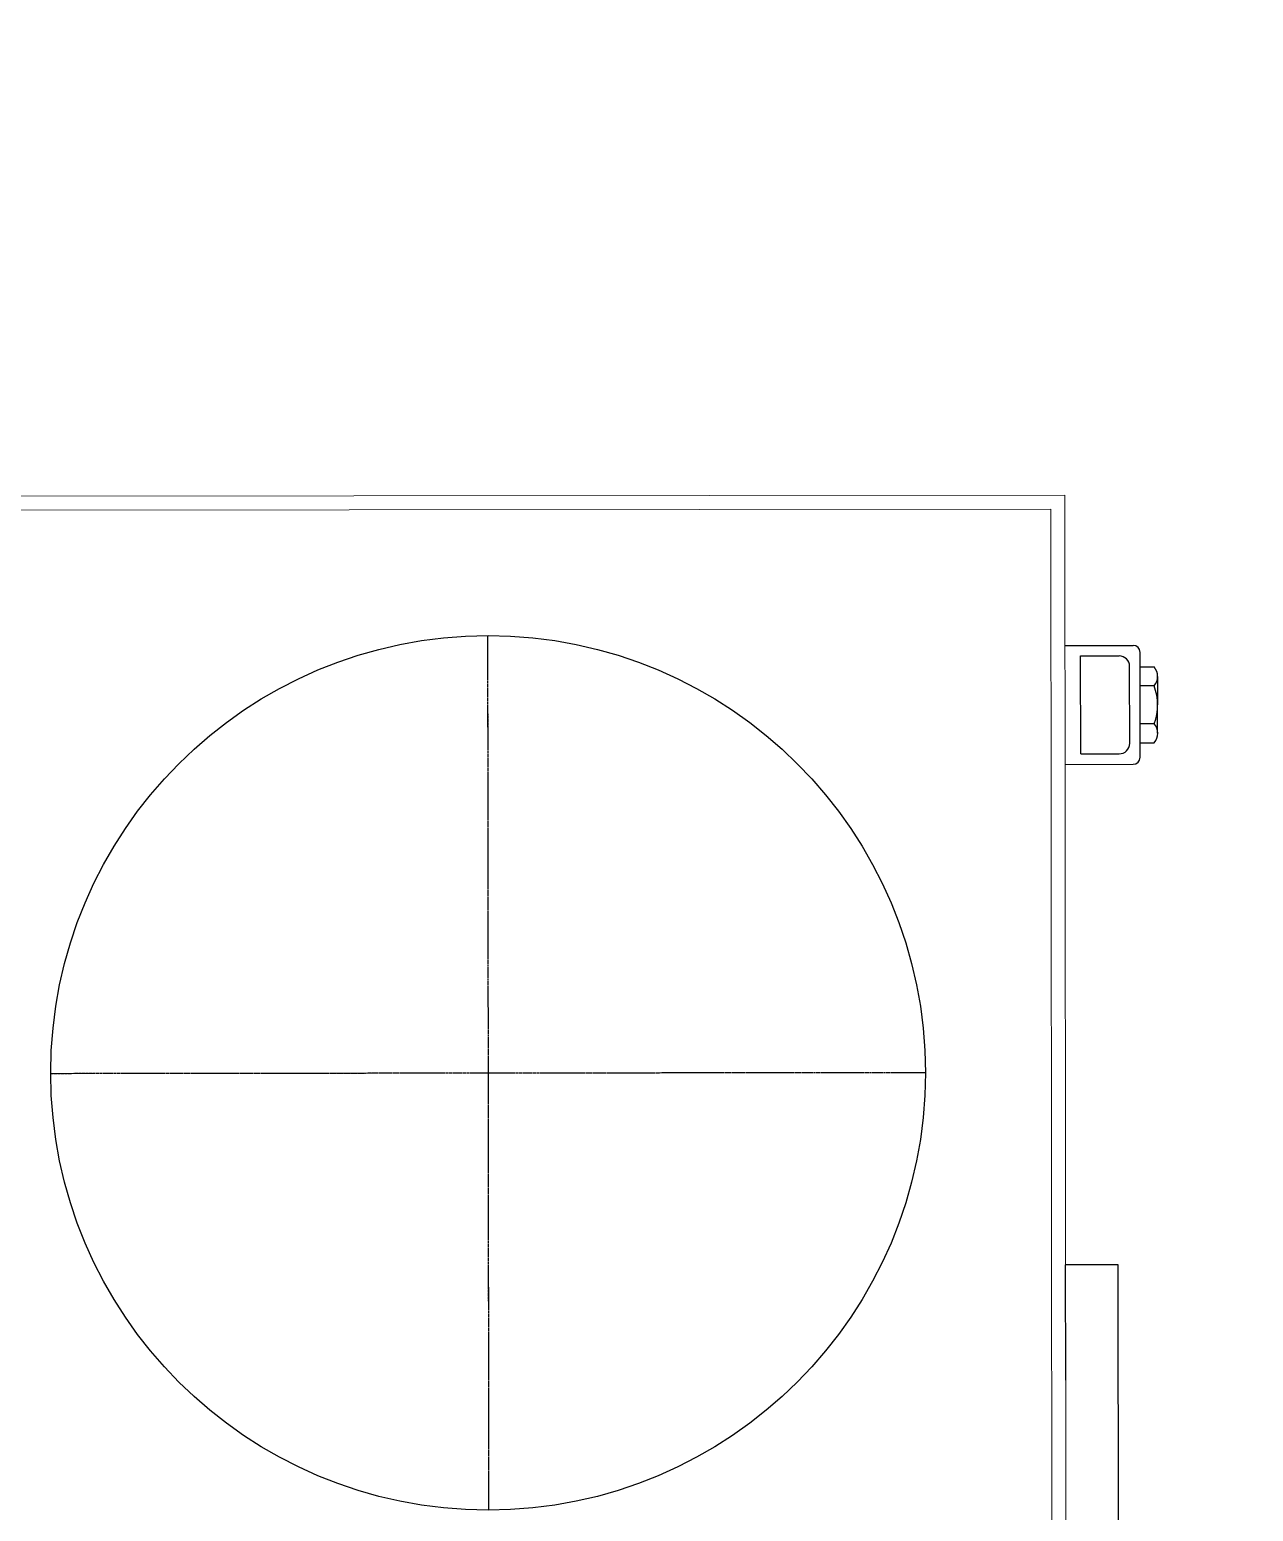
# Model space of a CAD drawing. Header units: feet. Extents: x -99009 to 3252343, y -11094690 to 9035152.
# Drawn here: x 2520780.4 to 2521130.2, y -1969550.5 to -1969126.9 of the extents above; entities that cross this region are included whole.
import ezdxf

# ---------------------------------------------------------------- set-up
doc = ezdxf.new("R2010")
doc.units = ezdxf.units.FT
doc.linetypes.add('04B025', pattern=[4, 2.5, -0.5, 0.5, -0.5])
doc.linetypes.add('CENTER', pattern=[2, 1.25, -0.25, 0.25, -0.25])
for name, color, linetype in [('1', 1, 'Continuous'), ('K-LINE', 7, 'Continuous'), ('栗本図面枠', 7, 'Continuous')]:
    doc.layers.add(name, color=color, linetype=linetype)

# ---------------------------------------------------------------- blocks, each defined once
blk = doc.blocks.new('K24582845e8a56')
at = {"layer": '栗本図面枠', "color": 1}
for p, q in [((-7211.12, 697.88, 0), (-7211.12, 701.88, 0)), ((-7208.35, 702.88, 0), (-7200.3, 702.88, 0)), ((-7205.71, 701.88, 0), (-7205.71, 697.88, 0)), ((-7192.24, 702.88, 0), (-7200.3, 702.88, 0)), ((-7194.89, 701.88, 0), (-7194.89, 697.88, 0)), ((-7189.48, 697.88, 0), (-7189.48, 701.88, 0)), ((-7217.3, 676.38, 0), (-7217.3, 695.88, 0)), ((-7185.3, 697.88, 0), (-7215.3, 697.88, 0)), ((-7189.3, 694.88, 0), (-7211.3, 694.88, 0)), ((-7189.48, 697.88, 0), (-7211.12, 697.88, 0)), ((-7183.3, 676.38, 0), (-7183.3, 695.88, 0)), ((-7214.3, 680.88, 0), (-7214.3, 691.88, 0)), ((-7186.3, 680.88, 0), (-7186.3, 691.88, 0)), ((-6885.2, 691.38, 0), (-7040.2, 691.38, 0)), ((-7040.2, 691.38, 0), (-7040.2, 676.38, 0)), ((-7186.3, 680.88, 0), (-7214.3, 680.88, 0)), ((-7007.3, 676.38, 0), (-7040.2, 676.38, 0))]:
    blk.add_line(p, q, dxfattribs=at)
at = {"layer": '栗本図面枠', "color": 1, "lineweight": 9}
for p, q in [((-6510.3, 676.38, 0), (-7260.3, 676.38, 0)), ((-7260.3, 176.38, 0), (-7260.3, 676.38, 0)), ((-6514.3, 672.38, 0), (-7256.3, 672.38, 0)), ((-7256.3, 180.38, 0), (-7256.3, 672.38, 0))]:
    blk.add_line(p, q, dxfattribs=at)
at = {"layer": '栗本図面枠', "color": 1, "linetype": 'CENTER', "ltscale": 0.5}
for p, q in [((-7095.3, 386.38, 0), (-7095.3, 636.38, 0)), ((-7220.3, 511.38, 0), (-6970.3, 511.38, 0))]:
    blk.add_line(p, q, dxfattribs=at)
at = {"layer": '栗本図面枠', "color": 1, "linetype": '04B025', "ltscale": 5}
for p, q in [((-7095.3, 386.38, 0), (-7095.3, 636.38, 0)), ((-7220.3, 511.38, 0), (-6970.3, 511.38, 0))]:
    blk.add_line(p, q, dxfattribs=at)
at = {"layer": '栗本図面枠', "color": 1, "linetype": '04B025'}
blk.add_line((-7095.3, 450.68, 0), (-7095.3, 465.68, 0), dxfattribs=at)
at = {"layer": '栗本図面枠', "color": 1, "ltscale": 0.8}
blk.add_circle((-7095.3, 511.38, 0), 125, dxfattribs=at)
at = {"layer": '栗本図面枠', "color": 1, "linetype": 'Continuous'}
blk.add_circle((-7095.3, 511.38, 0), 125, dxfattribs=at)
at = {"layer": '栗本図面枠', "color": 1}
for centre, radius, start, end in [((-7208.41, 698.8, 0), 4.1, 48.6903, 131.3097), ((-7200.3, 687.86, 0), 15.03, 68.9013, 111.0987), ((-7192.18, 698.8, 0), 4.1, 48.6903, 131.3097), ((-7215.3, 695.88, 0), 2, 90, 180), ((-7211.3, 691.88, 0), 3, 90, 180), ((-7189.3, 691.88, 0), 3, 0, 90), ((-7185.3, 695.88, 0), 2, 0, 90)]:
    blk.add_arc(centre, radius, start, end, dxfattribs=at)

msp = doc.modelspace()

# ---------------------------------------------------------------- linework, layer by layer
at = {"layer": '1'}
msp.add_arc((2520410.24778, -1978395.99612), 100000, 84.1346387202, 194.3871675539, dxfattribs=at)

# ---------------------------------------------------------------- block references
at = {"layer": 'K-LINE', "color": 2, "linetype": 'Continuous', "lineweight": 15, "rotation": 270.0650517140735}
msp.add_blockref('K24582845e8a56', (2520408.11897, -1976520.99344), dxfattribs=at)

doc.saveas('drawing.dxf')
